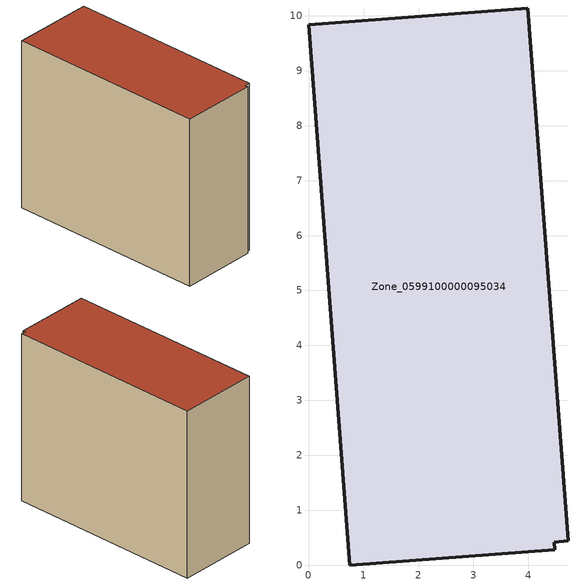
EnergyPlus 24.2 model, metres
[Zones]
Zone_0599100000095034
 floor ground (C_G): 0,9.84 3.99,10.14 4.73,0.44 4.47,0.42 4.48,0.28 0.75,0 z0
 wall outside (C_F): 3.99,10.14 0,9.84 0.75,0 4.48,0.28 4.47,0.42 4.73,0.44 3.99,10.14 z0:8.43
 roof outside (C_R): 0,9.84 0.75,0 4.48,0.28 4.47,0.42 4.73,0.44 3.99,10.14 z8.43
[BUILDING]
Pand.0599100000095034: North Axis=0; Terrain=City; Loads Convergence Tolerance Value=0.04; Temperature Convergence Tolerance Value=0.4; Solar Distribution=FullExterior; Maximum Number of Warmup Days=25; Minimum Number of Warmup Days=1
[Site:Location]
Rotterdam.The.Hague.AP_ZH_NLD Design_Conditions: Latitude=51.96; Longitude=4.45; Time Zone=1; Elevation=-4.5
[SITE:GROUNDTEMPERATURE:BUILDINGSURFACE]
18, 18, 18, 18, 18, 18, 18, 18, 18, 18, 18, 18
[MATERIAL] Thermal Absorptance=0.9; Solar Absorptance=0.7; Visible Absorptance=0.7
Name | Roughness | Thickness | Conductivity | Density | Specific Heat
G.TI.1992-2005 | MediumSmooth | 0.15 | 0.06 | 540 | 1210
F.TI.1992-2005 | Rough | 0.3 | 0.12 | 1920 | 840
R.TI.1992-2005 | MediumRough | 0.2 | 0.08 | 1500 | 1000
[CONSTRUCTION]
C_G: G.TI.1992-2005
C_F: F.TI.1992-2005
C_R: R.TI.1992-2005
[ZONE]
Zone_0599100000095034: Type=1; Multiplier=1; Ceiling Height=Autocalculate; Volume=Autocalculate; Floor Area=autocalculate; Part of Total Floor Area=Yes
[ZONEINFILTRATION:DESIGNFLOWRATE]
Infil_Zone_0599100000095034: Zone or ZoneList or Space or SpaceList=Zone_0599100000095034; Schedule=AlwaysOn; Design Flow Rate Calculation Method=Flow/Area; Flow Rate per Floor Area=0.0015; Constant Term Coefficient=1; Temperature Term Coefficient=0; Velocity Term Coefficient=0; Velocity Squared Term Coefficient=0
[HVACTEMPLATE:ZONE:IDEALLOADSAIRSYSTEM]
Zone_0599100000095034: Maximum Heating Supply Air Temperature=50; Minimum Cooling Supply Air Temperature=13; Maximum Heating Supply Air Humidity Ratio=0.0156; Minimum Cooling Supply Air Humidity Ratio=0.0077; Heating Limit=NoLimit; Cooling Limit=NoLimit; Dehumidification Control Type=ConstantSensibleHeatRatio; Cooling Sensible Heat Ratio=0.7; Dehumidification Setpoint=60; Humidification Control Type=None; Humidification Setpoint=30; Outdoor Air Method=None; Outdoor Air Flow Rate per Person=0.00944; Outdoor Air Flow Rate per Zone Floor Area=0; Outdoor Air Flow Rate per Zone=0; Demand Controlled Ventilation Type=None; Outdoor Air Economizer Type=NoEconomizer; Heat Recovery Type=None; Sensible Heat Recovery Effectiveness=0.7; Latent Heat Recovery Effectiveness=0.65
[ZONECONTROL:THERMOSTAT]
ThermostatControl_Zone_0599100000095034: Zone or ZoneList=Zone_0599100000095034; Control Type Schedule=DualSetpointControlType; Control 1=Thermostat_Zone_0599100000095034; Temperature Difference Between Cutout And Setpoint=0
[THERMOSTATSETPOINT:DUALSETPOINT]
Thermostat_Zone_0599100000095034: Heating Setpoint Temperature Schedule=HeatingSetpoint_Zone_0599100000095034; Cooling Setpoint Temperature Schedule=CoolingSetpoint_Zone_0599100000095034
[SCHEDULE:COMPACT]
HeatingSetpoint_Zone_0599100000095034: Through: 12/31, For: AllDays, Until: 24:00, 21
CoolingSetpoint_Zone_0599100000095034: Through: 12/31, For: AllDays, Until: 24:00, 24
DualSetpointControlType: Through: 12/31, For: AllDays, Until: 24:00, 4
AlwaysOn: Through: 12/31, For: AllDays, Until: 24:00, 1
